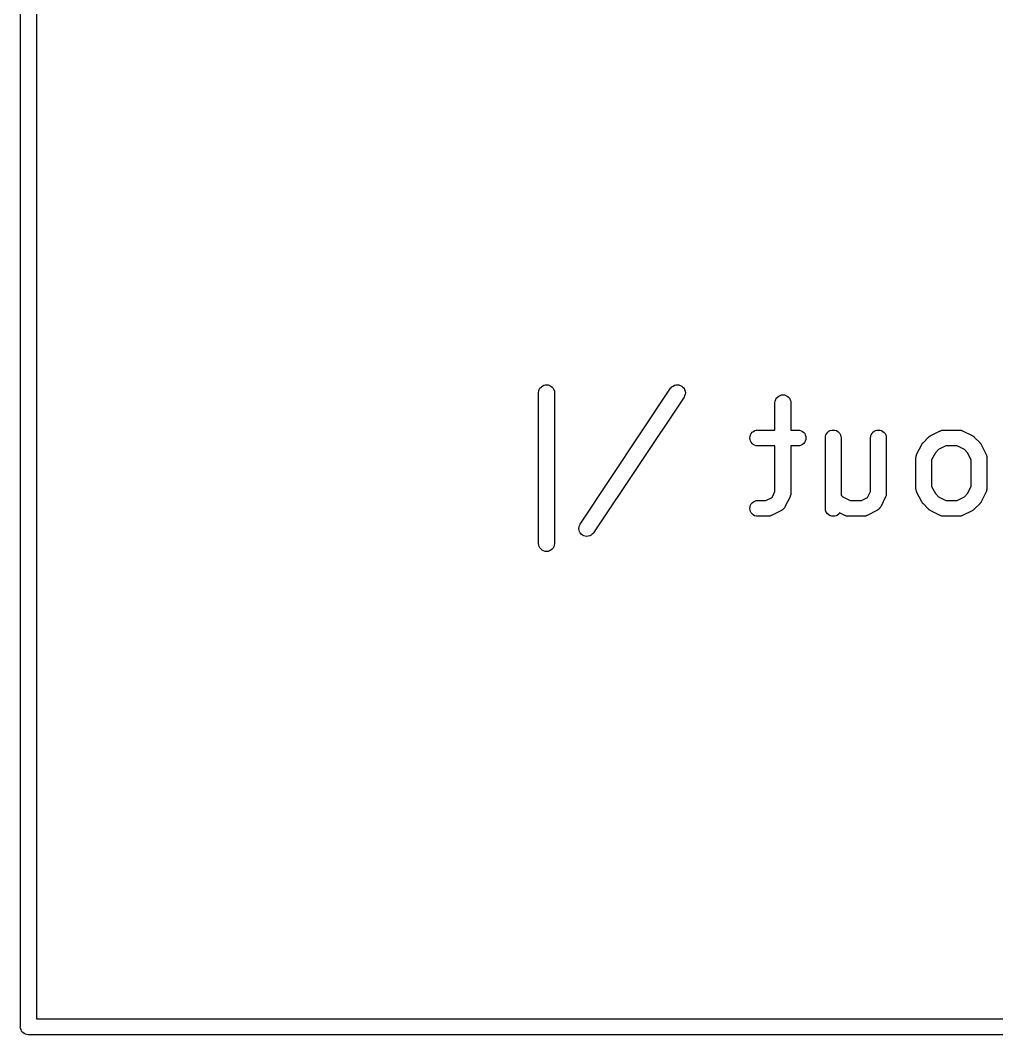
# Model space of a CAD drawing. Extents: x 1.1 to 12.4, y -6.3 to -2.3.
# Drawn here: x 10.6845 to 11.0484, y -4.6905 to -4.3125 of the extents above; entities that cross this region are included whole.
import ezdxf

# ---------------------------------------------------------------- set-up
doc = ezdxf.new("R2010")
doc.units = 0
doc.header["$MEASUREMENT"] = 0
doc.layers.add('BLACK', color=7, linetype='CONTINUOUS')

msp = doc.modelspace()

# ---------------------------------------------------------------- linework, layer by layer
at = {"layer": 'BLACK', "linetype": 'CONTINUOUS'}
for p, q in [((10.6846, -4.68736), (10.6846, -3.93765)), ((10.6905, -3.94046), (10.6905, -4.68455)), ((10.8796, -4.44852), (10.8801, -4.44836)), ((10.8801, -4.44836), (10.8807, -4.4483)), ((10.8807, -4.4483), (10.8813, -4.44836)), ((10.8813, -4.44836), (10.8818, -4.44853)), ((10.9283, -4.44852), (10.9289, -4.44836)), ((10.9289, -4.44836), (10.9294, -4.4483)), ((10.9294, -4.4483), (10.93, -4.44837)), ((10.93, -4.44837), (10.9305, -4.44854)), ((10.8777, -4.45122), (10.8778, -4.45064)), ((10.8777, -4.45126), (10.8777, -4.45122)), ((10.8777, -4.5075), (10.8777, -4.45126)), ((10.8778, -4.45064), (10.8779, -4.45009)), ((10.8779, -4.45009), (10.8782, -4.44959)), ((10.8782, -4.44959), (10.8786, -4.44915)), ((10.8786, -4.44915), (10.879, -4.44879)), ((10.879, -4.44879), (10.8796, -4.44852)), ((10.8818, -4.44853), (10.8823, -4.44881)), ((10.8823, -4.44881), (10.8828, -4.44918)), ((10.8828, -4.44918), (10.8831, -4.44962)), ((10.8831, -4.44962), (10.8834, -4.45013)), ((10.8834, -4.45013), (10.8836, -4.45068)), ((10.8836, -4.45068), (10.8836, -4.45126)), ((10.8836, -4.45126), (10.8836, -4.5075)), ((10.8932, -4.50024), (10.9269, -4.44962)), ((10.9269, -4.44962), (10.927, -4.44958)), ((10.927, -4.44958), (10.9273, -4.44914)), ((10.9273, -4.44914), (10.9278, -4.44878)), ((10.9278, -4.44878), (10.9283, -4.44852)), ((10.9305, -4.44854), (10.9311, -4.44881)), ((10.9311, -4.44881), (10.9315, -4.44918)), ((10.9315, -4.44918), (10.9319, -4.44963)), ((10.9319, -4.44963), (10.9321, -4.45014)), ((10.9321, -4.45014), (10.9323, -4.45069)), ((10.9323, -4.45183), (10.9321, -4.45239)), ((10.9323, -4.45069), (10.9324, -4.45126)), ((10.9324, -4.45126), (10.9323, -4.45183)), ((10.9677, -4.45227), (10.9682, -4.45211)), ((10.9682, -4.45211), (10.9688, -4.45205)), ((10.9688, -4.45205), (10.9694, -4.45211)), ((10.9694, -4.45211), (10.9699, -4.45228)), ((10.9319, -4.45289), (10.8981, -4.50351)), ((10.9321, -4.45239), (10.9319, -4.45289)), ((10.9658, -4.45497), (10.9659, -4.45439)), ((10.9658, -4.45501), (10.9658, -4.45497)), ((10.9658, -4.46518), (10.9658, -4.45501)), ((10.9659, -4.45439), (10.9661, -4.45384)), ((10.9661, -4.45384), (10.9663, -4.45334)), ((10.9663, -4.45334), (10.9667, -4.4529)), ((10.9667, -4.4529), (10.9672, -4.45254)), ((10.9672, -4.45254), (10.9677, -4.45227)), ((10.9699, -4.45228), (10.9704, -4.45256)), ((10.9704, -4.45256), (10.9709, -4.45293)), ((10.9709, -4.45293), (10.9712, -4.45337)), ((10.9712, -4.45337), (10.9715, -4.45388)), ((10.9715, -4.45388), (10.9717, -4.45443)), ((10.9717, -4.45443), (10.9717, -4.45501)), ((10.9717, -4.45501), (10.9717, -4.46518)), ((10.9565, -4.46754), (10.9567, -4.46699)), ((10.9567, -4.46699), (10.9569, -4.46648)), ((10.9569, -4.46648), (10.9573, -4.46603)), ((10.9573, -4.46603), (10.9578, -4.46567)), ((10.9578, -4.46567), (10.9583, -4.4654)), ((10.9583, -4.4654), (10.9588, -4.46523)), ((10.9588, -4.46523), (10.9594, -4.46518)), ((10.9594, -4.46518), (10.9658, -4.46518)), ((10.9717, -4.46518), (10.9744, -4.46518)), ((10.9744, -4.46518), (10.9744, -4.46518)), ((10.9744, -4.46518), (10.975, -4.46524)), ((10.975, -4.46524), (10.9756, -4.46542)), ((10.9756, -4.46542), (10.9761, -4.46569)), ((10.9761, -4.46569), (10.9765, -4.46606)), ((10.9765, -4.46606), (10.9769, -4.46651)), ((10.9769, -4.46651), (10.9771, -4.46702)), ((10.9771, -4.46702), (10.9773, -4.46758)), ((10.9846, -4.46752), (10.9848, -4.46697)), ((10.9848, -4.46697), (10.9851, -4.46646)), ((10.9851, -4.46646), (10.9855, -4.46602)), ((10.9855, -4.46602), (10.9859, -4.46566)), ((10.9859, -4.46566), (10.9864, -4.46539)), ((10.9864, -4.46539), (10.987, -4.46523)), ((10.987, -4.46523), (10.9875, -4.46518)), ((10.9875, -4.46518), (10.9881, -4.46524)), ((10.9881, -4.46524), (10.9887, -4.46541)), ((10.9887, -4.46541), (10.9892, -4.46568)), ((10.9892, -4.46568), (10.9896, -4.46605)), ((10.9896, -4.46605), (10.99, -4.4665)), ((10.99, -4.4665), (10.9902, -4.467)), ((10.9902, -4.467), (10.9904, -4.46756)), ((11.0015, -4.46752), (11.0017, -4.46697)), ((11.0017, -4.46697), (11.002, -4.46646)), ((11.002, -4.46646), (11.0023, -4.46602)), ((11.0023, -4.46602), (11.0028, -4.46566)), ((11.0028, -4.46566), (11.0033, -4.46539)), ((11.0033, -4.46539), (11.0038, -4.46523)), ((11.0038, -4.46523), (11.0044, -4.46518)), ((11.0044, -4.46518), (11.005, -4.46524)), ((11.005, -4.46524), (11.0055, -4.46541)), ((11.0055, -4.46541), (11.006, -4.46568)), ((11.006, -4.46568), (11.0065, -4.46605)), ((11.0065, -4.46605), (11.0069, -4.4665)), ((11.0069, -4.4665), (11.0071, -4.467)), ((11.0071, -4.467), (11.0073, -4.46756)), ((11.0236, -4.46745), (11.0237, -4.46736)), ((11.0237, -4.46736), (11.0274, -4.46549)), ((11.0274, -4.46549), (11.0275, -4.46547)), ((11.0275, -4.46547), (11.0276, -4.46544)), ((11.0276, -4.4654), (11.0278, -4.46534)), ((11.0276, -4.46544), (11.0276, -4.4654)), ((11.0278, -4.46534), (11.028, -4.46527)), ((11.028, -4.46527), (11.0281, -4.46526)), ((11.0281, -4.46526), (11.0282, -4.46523)), ((11.0282, -4.46523), (11.0284, -4.46521)), ((11.0284, -4.46521), (11.0286, -4.46518)), ((11.0286, -4.46518), (11.0287, -4.46519)), ((11.0287, -4.46519), (11.0288, -4.46518)), ((11.0288, -4.46518), (11.0344, -4.46518)), ((11.0344, -4.46518), (11.0345, -4.46519)), ((11.0344, -4.46518), (11.0344, -4.46518)), ((11.0345, -4.46519), (11.0346, -4.46518)), ((11.0346, -4.46518), (11.0348, -4.46522)), ((11.0348, -4.46522), (11.035, -4.46524)), ((11.035, -4.46524), (11.0351, -4.46527)), ((11.0351, -4.46527), (11.0352, -4.46528)), ((11.0352, -4.46528), (11.0354, -4.46535)), ((11.0354, -4.46535), (11.0356, -4.46542)), ((11.0356, -4.46542), (11.0356, -4.46546)), ((11.0356, -4.46546), (11.0357, -4.46549)), ((11.0357, -4.46549), (11.0395, -4.46736)), ((11.0395, -4.46736), (11.0395, -4.46738)), ((10.9564, -4.46811), (10.9565, -4.46754)), ((10.9565, -4.46868), (10.9564, -4.46811)), ((10.9567, -4.46924), (10.9565, -4.46868)), ((10.9569, -4.46975), (10.9567, -4.46924)), ((10.9573, -4.4702), (10.9569, -4.46975)), ((10.9577, -4.47057), (10.9573, -4.4702)), ((10.9582, -4.47084), (10.9577, -4.47057)), ((10.9588, -4.47102), (10.9582, -4.47084)), ((10.9594, -4.47108), (10.9588, -4.47102)), ((10.9658, -4.47108), (10.9594, -4.47108)), ((10.9594, -4.47108), (10.9594, -4.47108)), ((10.9658, -4.48806), (10.9658, -4.47108)), ((10.9744, -4.47108), (10.9717, -4.47108)), ((10.9717, -4.47108), (10.9717, -4.48875)), ((10.975, -4.47103), (10.9744, -4.47108)), ((10.9755, -4.47086), (10.975, -4.47103)), ((10.976, -4.47059), (10.9755, -4.47086)), ((10.9765, -4.47023), (10.976, -4.47059)), ((10.9768, -4.46978), (10.9765, -4.47023)), ((10.9771, -4.46927), (10.9768, -4.46978)), ((10.9773, -4.46872), (10.9771, -4.46927)), ((10.9773, -4.46758), (10.9773, -4.46815)), ((10.9773, -4.46815), (10.9773, -4.46872)), ((10.9846, -4.46809), (10.9846, -4.46752)), ((10.9846, -4.46813), (10.9846, -4.46809)), ((10.9846, -4.49438), (10.9846, -4.46813)), ((10.9904, -4.46756), (10.9905, -4.46813)), ((10.9905, -4.46813), (10.9905, -4.4894)), ((11.0014, -4.46809), (11.0015, -4.46752)), ((11.0014, -4.46813), (11.0014, -4.46809)), ((11.0014, -4.48806), (11.0014, -4.46813)), ((11.0073, -4.46756), (11.0073, -4.46813)), ((11.0073, -4.46813), (11.0073, -4.48875)), ((11.0186, -4.47431), (11.0205, -4.47056)), ((11.0205, -4.47052), (11.0206, -4.47038)), ((11.0205, -4.47056), (11.0205, -4.47052)), ((11.0206, -4.47038), (11.0207, -4.47024)), ((11.0207, -4.47024), (11.0208, -4.47014)), ((11.0208, -4.47004), (11.0209, -4.46992)), ((11.0208, -4.47014), (11.0208, -4.47004)), ((11.0209, -4.46992), (11.0211, -4.46979)), ((11.0211, -4.46979), (11.0229, -4.46792)), ((11.0229, -4.46792), (11.023, -4.46789)), ((11.023, -4.46789), (11.0231, -4.46778)), ((11.0231, -4.46778), (11.0232, -4.46767)), ((11.0232, -4.46767), (11.0233, -4.4676)), ((11.0233, -4.4676), (11.0234, -4.46753)), ((11.0234, -4.46753), (11.0236, -4.46745)), ((11.0295, -4.47108), (11.0268, -4.47243)), ((11.0337, -4.47108), (11.0295, -4.47108)), ((11.0364, -4.47243), (11.0337, -4.47108)), ((11.0395, -4.46738), (11.0396, -4.46747)), ((11.0396, -4.46747), (11.0398, -4.46755)), ((11.0398, -4.46755), (11.0399, -4.46763)), ((11.0399, -4.46763), (11.04, -4.4677)), ((11.04, -4.4677), (11.0401, -4.46781)), ((11.0401, -4.46781), (11.0402, -4.46792)), ((11.0402, -4.46792), (11.0421, -4.46979)), ((11.0421, -4.46979), (11.0421, -4.46982)), ((11.0421, -4.46982), (11.0422, -4.46995)), ((11.0422, -4.46995), (11.0423, -4.47007)), ((11.0423, -4.47007), (11.0424, -4.47018)), ((11.0424, -4.47018), (11.0425, -4.47027)), ((11.0425, -4.47027), (11.0426, -4.47042)), ((11.0426, -4.47042), (11.0427, -4.47056)), ((11.0427, -4.47056), (11.0445, -4.47431)), ((11.0184, -4.47485), (11.0185, -4.47466)), ((11.0184, -4.47493), (11.0184, -4.47485)), ((11.0185, -4.47466), (11.0186, -4.47447)), ((11.0186, -4.47439), (11.0186, -4.47431)), ((11.0186, -4.47447), (11.0186, -4.47439)), ((11.0256, -4.47363), (11.0242, -4.47633)), ((11.0268, -4.47243), (11.0256, -4.47363)), ((11.0376, -4.47363), (11.0364, -4.47243)), ((11.0389, -4.47633), (11.0376, -4.47363)), ((11.0445, -4.47431), (11.0445, -4.47435)), ((11.0445, -4.47435), (11.0446, -4.47443)), ((11.0446, -4.47443), (11.0446, -4.4745)), ((11.0446, -4.4745), (11.0447, -4.4747)), ((11.0447, -4.4747), (11.0447, -4.47489)), ((11.0447, -4.47489), (11.0448, -4.47497)), ((11.0183, -4.47541), (11.0184, -4.47522)), ((11.0183, -4.4755), (11.0183, -4.47541)), ((11.0183, -4.47559), (11.0183, -4.4755)), ((11.0183, -4.47563), (11.0183, -4.47559)), ((11.0183, -4.48688), (11.0183, -4.47563)), ((11.0184, -4.47501), (11.0184, -4.47493)), ((11.0184, -4.47522), (11.0184, -4.47501)), ((11.0242, -4.47633), (11.0242, -4.48618)), ((11.0389, -4.48618), (11.0389, -4.47633)), ((11.0448, -4.47497), (11.0448, -4.47506)), ((11.0448, -4.47506), (11.0448, -4.47526)), ((11.0448, -4.47526), (11.0448, -4.47546)), ((11.0448, -4.47546), (11.0448, -4.47554)), ((11.0448, -4.47554), (11.0448, -4.47563)), ((11.0448, -4.47563), (11.0448, -4.48688)), ((11.0242, -4.48618), (11.0256, -4.48888)), ((11.0376, -4.48888), (11.0389, -4.48618)), ((10.9647, -4.4903), (10.9658, -4.48806)), ((10.9715, -4.48992), (10.9714, -4.48999)), ((10.9714, -4.48999), (10.9714, -4.49007)), ((10.9716, -4.48953), (10.9715, -4.48972)), ((10.9715, -4.48972), (10.9715, -4.48992)), ((10.9717, -4.48937), (10.9716, -4.48945)), ((10.9716, -4.48945), (10.9716, -4.48953)), ((10.9717, -4.48875), (10.9717, -4.48879)), ((10.9717, -4.48879), (10.9717, -4.48888)), ((10.9717, -4.48888), (10.9717, -4.48897)), ((10.9717, -4.48897), (10.9717, -4.48917)), ((10.9717, -4.48917), (10.9717, -4.48937)), ((10.9905, -4.4894), (10.9911, -4.49008)), ((11.0003, -4.4903), (11.0014, -4.48806)), ((11.0071, -4.48999), (11.007, -4.49007)), ((11.0072, -4.48972), (11.0071, -4.48992)), ((11.0071, -4.48992), (11.0071, -4.48999)), ((11.0073, -4.48945), (11.0072, -4.48953)), ((11.0072, -4.48953), (11.0072, -4.48972)), ((11.0073, -4.48875), (11.0073, -4.48879)), ((11.0073, -4.48879), (11.0073, -4.48888)), ((11.0073, -4.48888), (11.0073, -4.48897)), ((11.0073, -4.48897), (11.0073, -4.48917)), ((11.0073, -4.48917), (11.0073, -4.48937)), ((11.0073, -4.48937), (11.0073, -4.48945)), ((11.0183, -4.48696), (11.0183, -4.48688)), ((11.0183, -4.48705), (11.0183, -4.48696)), ((11.0183, -4.48725), (11.0183, -4.48705)), ((11.0184, -4.48745), (11.0183, -4.48725)), ((11.0184, -4.48753), (11.0184, -4.48745)), ((11.0184, -4.48762), (11.0184, -4.48753)), ((11.0185, -4.48781), (11.0184, -4.48762)), ((11.0185, -4.488), (11.0185, -4.48781)), ((11.0186, -4.48808), (11.0185, -4.488)), ((11.0186, -4.48816), (11.0186, -4.48808)), ((11.0186, -4.4882), (11.0186, -4.48816)), ((11.0205, -4.49195), (11.0186, -4.4882)), ((11.0256, -4.48888), (11.0268, -4.49008)), ((11.0364, -4.49008), (11.0376, -4.48888)), ((11.0445, -4.4882), (11.0427, -4.49195)), ((11.0446, -4.48812), (11.0445, -4.4882)), ((11.0447, -4.48785), (11.0446, -4.48804)), ((11.0446, -4.48804), (11.0446, -4.48812)), ((11.0448, -4.48749), (11.0447, -4.48757)), ((11.0447, -4.48757), (11.0447, -4.48766)), ((11.0447, -4.48766), (11.0447, -4.48785)), ((11.0448, -4.48688), (11.0448, -4.48692)), ((11.0448, -4.48692), (11.0448, -4.48701)), ((11.0448, -4.48701), (11.0448, -4.48709)), ((11.0448, -4.48709), (11.0448, -4.48729)), ((11.0448, -4.48729), (11.0448, -4.48749)), ((10.9564, -4.49436), (10.9565, -4.49378)), ((10.9565, -4.49378), (10.9567, -4.49323)), ((10.9567, -4.49323), (10.9569, -4.49273)), ((10.9569, -4.49273), (10.9573, -4.49228)), ((10.9573, -4.49228), (10.9578, -4.49192)), ((10.9578, -4.49192), (10.9583, -4.49165)), ((10.9583, -4.49165), (10.9588, -4.49148)), ((10.9588, -4.49148), (10.9594, -4.49142)), ((10.9594, -4.49142), (10.9624, -4.49142)), ((10.9624, -4.49142), (10.9647, -4.4903)), ((10.9714, -4.49007), (10.9695, -4.49382)), ((10.9695, -4.49382), (10.9695, -4.49386)), ((10.9911, -4.49008), (10.9938, -4.49142)), ((10.9938, -4.49142), (10.9981, -4.49142)), ((10.9981, -4.49142), (11.0003, -4.4903)), ((11.0052, -4.49382), (11.0051, -4.49386)), ((11.007, -4.49007), (11.0052, -4.49382)), ((11.0206, -4.49209), (11.0205, -4.49195)), ((11.0207, -4.49224), (11.0206, -4.49209)), ((11.0207, -4.49233), (11.0207, -4.49224)), ((11.0208, -4.49244), (11.0207, -4.49233)), ((11.0209, -4.49256), (11.0208, -4.49244)), ((11.021, -4.49269), (11.0209, -4.49256)), ((11.0211, -4.49271), (11.021, -4.49269)), ((11.0229, -4.49459), (11.0211, -4.49271)), ((11.0268, -4.49008), (11.0295, -4.49142)), ((11.0295, -4.49142), (11.0337, -4.49142)), ((11.0337, -4.49142), (11.0364, -4.49008)), ((11.0421, -4.49271), (11.0402, -4.49459)), ((11.0422, -4.49259), (11.0421, -4.49271)), ((11.0423, -4.49247), (11.0422, -4.49259)), ((11.0424, -4.49236), (11.0423, -4.49247)), ((11.0425, -4.49227), (11.0424, -4.49236)), ((11.0426, -4.49198), (11.0425, -4.49212)), ((11.0425, -4.49212), (11.0425, -4.49227)), ((11.0427, -4.49195), (11.0426, -4.49198)), ((10.9565, -4.49493), (10.9564, -4.49436)), ((10.9567, -4.49548), (10.9565, -4.49493)), ((10.9569, -4.49599), (10.9567, -4.49548)), ((10.9573, -4.49644), (10.9569, -4.49599)), ((10.9577, -4.49681), (10.9573, -4.49644)), ((10.9582, -4.49709), (10.9577, -4.49681)), ((10.9588, -4.49726), (10.9582, -4.49709)), ((10.9594, -4.49733), (10.9588, -4.49726)), ((10.9631, -4.49733), (10.9594, -4.49733)), ((10.9594, -4.49733), (10.9594, -4.49733)), ((10.9632, -4.49732), (10.9631, -4.49733)), ((10.9633, -4.49732), (10.9632, -4.49732)), ((10.9635, -4.49729), (10.9633, -4.49732)), ((10.9637, -4.49727), (10.9635, -4.49729)), ((10.9638, -4.49725), (10.9637, -4.49727)), ((10.9639, -4.49723), (10.9638, -4.49725)), ((10.9641, -4.49716), (10.9639, -4.49723)), ((10.9643, -4.49711), (10.9641, -4.49716)), ((10.9644, -4.49704), (10.9643, -4.49707)), ((10.9643, -4.49707), (10.9643, -4.49711)), ((10.9645, -4.49702), (10.9644, -4.49704)), ((10.9682, -4.49514), (10.9645, -4.49702)), ((10.9683, -4.49511), (10.9682, -4.49514)), ((10.9685, -4.49496), (10.9683, -4.49508)), ((10.9683, -4.49508), (10.9683, -4.49511)), ((10.9687, -4.49484), (10.9685, -4.49496)), ((10.9688, -4.49479), (10.9687, -4.49484)), ((10.969, -4.49459), (10.9688, -4.49476)), ((10.9688, -4.49476), (10.9688, -4.49479)), ((10.9691, -4.49444), (10.969, -4.49459)), ((10.9692, -4.49439), (10.9691, -4.49444)), ((10.9693, -4.49415), (10.9692, -4.49434)), ((10.9692, -4.49434), (10.9692, -4.49439)), ((10.9695, -4.49397), (10.9693, -4.49415)), ((10.9695, -4.49386), (10.9695, -4.49391)), ((10.9695, -4.49391), (10.9695, -4.49397)), ((10.9846, -4.49495), (10.9846, -4.49438)), ((10.9848, -4.4955), (10.9846, -4.49495)), ((10.9851, -4.49601), (10.9848, -4.4955)), ((10.9854, -4.49646), (10.9851, -4.49601)), ((10.9859, -4.49682), (10.9854, -4.49646)), ((10.9864, -4.4971), (10.9859, -4.49682)), ((10.9869, -4.49727), (10.9864, -4.4971)), ((10.9875, -4.49733), (10.9869, -4.49727)), ((10.9881, -4.49728), (10.9875, -4.49733)), ((10.9886, -4.49711), (10.9881, -4.49728)), ((10.9891, -4.49685), (10.9886, -4.49711)), ((10.9896, -4.49649), (10.9891, -4.49685)), ((10.9899, -4.49607), (10.9896, -4.49649)), ((10.9918, -4.49702), (10.9899, -4.49607)), ((10.9919, -4.49705), (10.9918, -4.49702)), ((10.992, -4.49709), (10.9919, -4.49705)), ((10.9922, -4.49715), (10.992, -4.49709)), ((10.9924, -4.49722), (10.9922, -4.49715)), ((10.9924, -4.49724), (10.9924, -4.49722)), ((10.9925, -4.49726), (10.9924, -4.49724)), ((10.9927, -4.49729), (10.9925, -4.49726)), ((10.9929, -4.49732), (10.9927, -4.49729)), ((10.993, -4.49732), (10.9929, -4.49732)), ((10.9931, -4.49733), (10.993, -4.49732)), ((10.9988, -4.49733), (10.9931, -4.49733)), ((10.9931, -4.49733), (10.9931, -4.49733)), ((10.9989, -4.49732), (10.9988, -4.49733)), ((10.9991, -4.49729), (10.9989, -4.49732)), ((10.9989, -4.49732), (10.9989, -4.49732)), ((10.9993, -4.49727), (10.9991, -4.49729)), ((10.9994, -4.49725), (10.9993, -4.49727)), ((10.9995, -4.49723), (10.9994, -4.49725)), ((10.9997, -4.49716), (10.9995, -4.49723)), ((10.9999, -4.49711), (10.9997, -4.49716)), ((11, -4.49707), (10.9999, -4.49711)), ((11.0001, -4.49704), (11, -4.49707)), ((11.0038, -4.49514), (11.0001, -4.49702)), ((11.0001, -4.49702), (11.0001, -4.49704)), ((11.0039, -4.49511), (11.0038, -4.49514)), ((11.0041, -4.49496), (11.0039, -4.49508)), ((11.0039, -4.49508), (11.0039, -4.49511)), ((11.0043, -4.49484), (11.0041, -4.49496)), ((11.0044, -4.49479), (11.0043, -4.49484)), ((11.0046, -4.49459), (11.0044, -4.49476)), ((11.0044, -4.49476), (11.0044, -4.49479)), ((11.0047, -4.49444), (11.0046, -4.49459)), ((11.0048, -4.49439), (11.0047, -4.49444)), ((11.0049, -4.49415), (11.0048, -4.49434)), ((11.0048, -4.49434), (11.0048, -4.49439)), ((11.0051, -4.49397), (11.0049, -4.49415)), ((11.0051, -4.49386), (11.0051, -4.49391)), ((11.0051, -4.49391), (11.0051, -4.49397)), ((11.0231, -4.49469), (11.0229, -4.49459)), ((11.0232, -4.49481), (11.0231, -4.49469)), ((11.0233, -4.49488), (11.0232, -4.49481)), ((11.0234, -4.49496), (11.0233, -4.49488)), ((11.0235, -4.49503), (11.0234, -4.49496)), ((11.0237, -4.49512), (11.0235, -4.49503)), ((11.0237, -4.49514), (11.0237, -4.49512)), ((11.0274, -4.49702), (11.0237, -4.49514)), ((11.0275, -4.49705), (11.0274, -4.49702)), ((11.0276, -4.49709), (11.0275, -4.49705)), ((11.0278, -4.49715), (11.0276, -4.49709)), ((11.028, -4.49722), (11.0278, -4.49715)), ((11.0281, -4.49724), (11.028, -4.49722)), ((11.0281, -4.49726), (11.0281, -4.49724)), ((11.0283, -4.49729), (11.0281, -4.49726)), ((11.0285, -4.49732), (11.0283, -4.49729)), ((11.0286, -4.49732), (11.0285, -4.49732)), ((11.0287, -4.49733), (11.0286, -4.49732)), ((11.0288, -4.49733), (11.0287, -4.49733)), ((11.0344, -4.49733), (11.0288, -4.49733)), ((11.0345, -4.49732), (11.0344, -4.49733)), ((11.0346, -4.49732), (11.0345, -4.49732)), ((11.0348, -4.49729), (11.0346, -4.49732)), ((11.035, -4.49727), (11.0348, -4.49729)), ((11.0351, -4.49723), (11.035, -4.49725)), ((11.035, -4.49725), (11.035, -4.49727)), ((11.0353, -4.49716), (11.0351, -4.49723)), ((11.0355, -4.49711), (11.0353, -4.49716)), ((11.0356, -4.49707), (11.0355, -4.49711)), ((11.0357, -4.49704), (11.0356, -4.49707)), ((11.0395, -4.49514), (11.0357, -4.49702)), ((11.0357, -4.49702), (11.0357, -4.49704)), ((11.0396, -4.49505), (11.0395, -4.49514)), ((11.0397, -4.49498), (11.0396, -4.49505)), ((11.0398, -4.4949), (11.0397, -4.49498)), ((11.0399, -4.49484), (11.0398, -4.4949)), ((11.0401, -4.49472), (11.0399, -4.49484)), ((11.0402, -4.49462), (11.0401, -4.49472)), ((11.0402, -4.49459), (11.0402, -4.49462)), ((10.8927, -4.50187), (10.8928, -4.5013)), ((10.8928, -4.5013), (10.8929, -4.50075)), ((10.8929, -4.50075), (10.8932, -4.50024)), ((10.8928, -4.50244), (10.8927, -4.50187)), ((10.8929, -4.503), (10.8928, -4.50244)), ((10.8932, -4.50351), (10.8929, -4.503)), ((10.8936, -4.50395), (10.8932, -4.50351)), ((10.894, -4.50432), (10.8936, -4.50395)), ((10.8945, -4.5046), (10.894, -4.50432)), ((10.8951, -4.50477), (10.8945, -4.5046)), ((10.8956, -4.50483), (10.8951, -4.50477)), ((10.8962, -4.50478), (10.8956, -4.50483)), ((10.8968, -4.50462), (10.8962, -4.50478)), ((10.8973, -4.50435), (10.8968, -4.50462)), ((10.8977, -4.50399), (10.8973, -4.50435)), ((10.8981, -4.50355), (10.8977, -4.50399)), ((10.8981, -4.50351), (10.8981, -4.50355)), ((10.8778, -4.50807), (10.8777, -4.5075)), ((10.8779, -4.50863), (10.8778, -4.50807)), ((10.8782, -4.50913), (10.8779, -4.50863)), ((10.8834, -4.50866), (10.8831, -4.50917)), ((10.8835, -4.50811), (10.8834, -4.50866)), ((10.8836, -4.50754), (10.8835, -4.50811)), ((10.8836, -4.5075), (10.8836, -4.50754)), ((10.8786, -4.50958), (10.8782, -4.50913)), ((10.879, -4.50995), (10.8786, -4.50958)), ((10.8795, -4.51022), (10.879, -4.50995)), ((10.8801, -4.51039), (10.8795, -4.51022)), ((10.8806, -4.51045), (10.8801, -4.51039)), ((10.8812, -4.5104), (10.8806, -4.51045)), ((10.8818, -4.51024), (10.8812, -4.5104)), ((10.8823, -4.50997), (10.8818, -4.51024)), ((10.8827, -4.50961), (10.8823, -4.50997)), ((10.8831, -4.50917), (10.8827, -4.50961)), ((10.6905, -4.68455), (11.4346, -4.68455)), ((10.6845, -4.6875), (10.6846, -4.68736)), ((10.6846, -4.68808), (10.6845, -4.6875)), ((10.6848, -4.68864), (10.6846, -4.68808)), ((10.685, -4.68915), (10.6848, -4.68864)), ((10.6854, -4.6896), (10.685, -4.68915)), ((10.6859, -4.68997), (10.6854, -4.6896)), ((10.6864, -4.69025), (10.6859, -4.68997)), ((10.6869, -4.69041), (10.6864, -4.69025)), ((10.6874, -4.69046), (10.6869, -4.69041)), ((10.6875, -4.69047), (10.6874, -4.69046)), ((10.6877, -4.69046), (10.6875, -4.69047)), ((11.4374, -4.69046), (10.6877, -4.69046))]:
    msp.add_line(p, q, dxfattribs=at)

doc.saveas('drawing.dxf')
